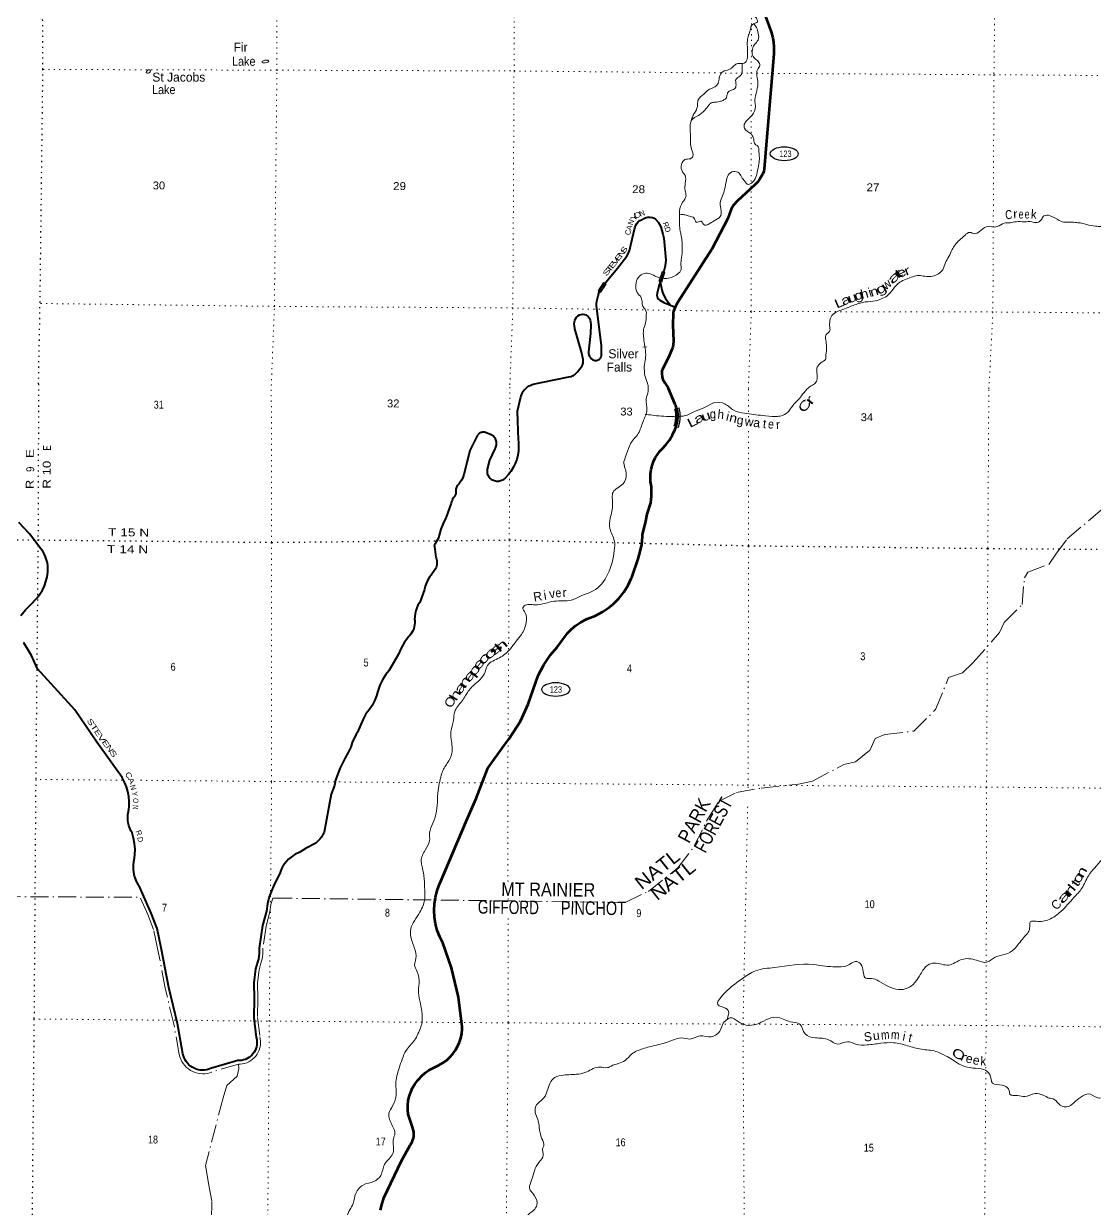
# Model space of a CAD drawing. Header units: feet. Extents: x -252658 to 9, y -366365 to -181930.
# Drawn here: x -154279 to -130543, y -292636 to -266358 of the extents above; entities that cross this region are included whole.
import ezdxf
from ezdxf.enums import TextEntityAlignment as Align

# ---------------------------------------------------------------- set-up
doc = ezdxf.new("R2010")
doc.units = ezdxf.units.FT
doc.header["$LTSCALE"] = 80
doc.linetypes.add('DOT_DASHED', pattern=[7.7, 5, -1.2, 0.3, -1.2])
doc.linetypes.add('DOTTED', pattern=[1.5, 0.3, -1.2])
for name, color, linetype, lineweight in [('17', 7, 'Continuous', 25), ('23', 7, 'Continuous', 70), ('26', 7, 'Continuous', 40), ('39', 7, 'Continuous', 13), ('44', 7, 'DOT_DASHED', 13), ('59', 7, 'Continuous', 13), ('6', 7, 'DOTTED', 25), ('61', 7, 'Continuous', 13), ('7', 7, 'DOTTED', 13)]:
    doc.layers.add(name, color=color, linetype=linetype, lineweight=lineweight)
doc.layers.add('27', color=7, linetype='Continuous')
doc.layers.add('41', color=7, linetype='Continuous')

msp = doc.modelspace()

# ---------------------------------------------------------------- linework, layer by layer
at = {"layer": '17'}
for centre, major_axis in [((-137416.55, -269243.79), (309.24, -1)), ((-142482.4, -281127.06), (-309.24, 1))]:
    msp.add_ellipse(centre, major_axis=major_axis, ratio=0.500121, dxfattribs=at)
at = {"layer": '23'}
msp.add_line((-140063.14, -274321.98), (-139991.31, -274438.9), dxfattribs=at)
for points in [[(-138113.67, -265428.65), (-137708.11, -266539.36), (-137671.08, -266670.77), (-137658.39, -266770.69), (-137646.46, -266871.93), (-137646.93, -267024.07), (-137862.17, -269579.44), (-137870.07, -269632.72), (-137890.58, -269686.09), (-137955.19, -269796.44), (-138005.46, -269866.72), (-138074.18, -269943.01), (-138455.06, -270284.16), (-138538.82, -270379.88), (-138592.25, -270472.93), (-138667.14, -270677.9), (-139022.68, -271356.92), (-139706.69, -272430.82)], [(-139706.69, -272430.82), (-139787.69, -272558), (-139832.18, -272643.03)], [(-139832.18, -272643.03), (-139845.55, -272668.58), (-139870.17, -272726.05), (-139878.71, -272781.04), (-139887.39, -273048.46), (-139874.15, -273396.36), (-139877.35, -273482.45), (-139885.55, -273533.77), (-139898.7, -273571.26), (-139981.6, -273760.12), (-140118.96, -274019.27), (-140127.85, -274055.35), (-140131.72, -274073.61), (-140130.7, -274115.7), (-140121.4, -274202.25), (-140109.15, -274248.09), (-140063.14, -274321.98)], [(-144617.79, -288954.04), (-144587.4, -288859.17), (-144567.09, -288761.64), (-144557.08, -288662.53), (-144556, -288609.05), (-144641.37, -287949.16), (-144795.25, -287301.81), (-144987.13, -286745.33), (-145055.74, -286612.04), (-145110.05, -286472.31), (-145149.45, -286327.67), (-145173.52, -286179.7), (-145181.99, -286030.03), (-145174.77, -285880.29), (-145151.93, -285732.13), (-145113.73, -285587.17), (-145060.59, -285446.99), (-145052.86, -285429.74), (-144452.35, -284021.6), (-144247.47, -283544.89), (-143985.5, -282875.76), (-143632.1, -282377.67), (-143521.07, -282229.68), (-143266.45, -281833.48), (-143096.13, -281452.94), (-142876.42, -280815.73), (-142748.91, -280580.82), (-142597.54, -280360.54), (-142452.2, -280187.52), (-142225, -279880.05), (-142135, -279788.1), (-142035.89, -279706.06), (-141928.74, -279634.83), (-141814.73, -279575.2), (-141785, -279562.05), (-141611.93, -279492.26), (-141447.1, -279404.77), (-141292.32, -279300.53), (-141238.76, -279257.8), (-141207.22, -279232.63), (-141189.54, -279214.38), (-141088.16, -279109.75), (-140976.8, -278967.69), (-140880.9, -278814.78), (-140801.5, -278652.68), (-140796.11, -278639.89), (-140657.71, -278225.08), (-140607.84, -278068.54), (-140574.61, -277907.65), (-140558.37, -277744.17), (-140556.86, -277695.68), (-140482.59, -277389.89), (-140458.37, -277240.54), (-140372.9, -276986.05), (-140357.75, -276848.74), (-140357.04, -276710.61), (-140362.98, -276639.77), (-140367.13, -276590.18), (-140367.2, -276589.77), (-140379.33, -276522.28), (-140386.05, -276430.58), (-140383.15, -276338.68), (-140370.66, -276247.59), (-140348.72, -276158.31), (-140317.56, -276071.81), (-140277.53, -275989.04), (-140229.07, -275910.9), (-140172.71, -275838.26), (-140163.31, -275827.96), (-140140.51, -275802.96), (-140115.51, -275778.36), (-140045.29, -275703.18), (-139963.02, -275594.21), (-139892.59, -275477.22), (-139834.78, -275353.52), (-139821.27, -275318.76), (-139813.99, -275298.38), (-139810.08, -275278.96), (-139792.02, -275215.99), (-139780.63, -275151.48), (-139776.05, -275086.14), (-139778.33, -275020.67), (-139787.43, -274955.8), (-139797.04, -274917.24), (-139806.03, -274881.18), (-139810.62, -274867.24), (-139824.28, -274825.82), (-139832.81, -274804.89), (-139991.31, -274438.9)], [(-146366.39, -292674.07), (-146342.13, -292551.06), (-146305.15, -292431.26), (-146294.18, -292402.52), (-145905.81, -291581.42), (-145708.89, -291235.17), (-145685.19, -291199.08), (-145665.4, -291160.71), (-145649.72, -291120.48), (-145638.34, -291078.84), (-145631.37, -291036.23), (-145628.89, -290993.13), (-145630.94, -290950.01), (-145637.47, -290907.33), (-145648.44, -290865.58), (-145650.9, -290858.11), (-145753.69, -290550.53), (-145763.54, -290450.77), (-145762.9, -290350.53), (-145751.79, -290250.9), (-145730.33, -290152.98), (-145698.75, -290057.84), (-145657.4, -289966.52), (-145606.73, -289880.03), (-145547.29, -289799.31), (-145521.24, -289768.87), (-145453.04, -289695.74), (-145377.57, -289630.14), (-145295.65, -289572.8), (-145208.19, -289524.32), (-145162.99, -289503.72), (-145072.15, -289462.83), (-144986.08, -289412.66), (-144905.73, -289353.78), (-144831.97, -289286.82), (-144765.62, -289212.52), (-144707.39, -289131.68), (-144657.94, -289045.21), (-144617.79, -288954.04)]]:
    msp.add_lwpolyline(points, dxfattribs=at)
at = {"layer": '26'}
msp.add_line((-139941.72, -272599.87), (-139832.18, -272643.03), dxfattribs=at)
for points in [[(-143117.76, -274419.55), (-143068.83, -274392.05), (-143036.5, -274374.63), (-143005.42, -274362.19), (-142951.8, -274345.8), (-142766.8, -274306.76), (-142189.72, -274191.79), (-142133.71, -274180.51), (-142108.22, -274171.18), (-142090.81, -274162.47), (-142068.43, -274147.54), (-142049.15, -274130.74), (-142004.24, -274080.41), (-141900.97, -273950.42), (-141880.67, -273909.9), (-141874.45, -273870.08), (-141874.45, -273838.98), (-141877.91, -273803.85), (-141910.94, -273636.83), (-142062.19, -273127.41), (-142070.93, -273061.35), (-142071.54, -273014.7), (-142067.19, -272973.02), (-142058.94, -272940.52), (-142047.3, -272905.83), (-142024.29, -272865.39), (-141995.08, -272837.4), (-141957.71, -272816.55), (-141921.71, -272806.3), (-141882.54, -272803.19), (-141848.35, -272807.54), (-141809.14, -272819.49), (-141783.69, -272834.91), (-141763.17, -272855.44), (-141741.42, -272880.95), (-141727.42, -272912.45), (-141719.04, -272935.69), (-141710.95, -272969.91), (-141708.1, -273027.13), (-141715.46, -273228.06), (-141758.33, -273637.79), (-141756.97, -273670.39), (-141748.27, -273703.98), (-141733.34, -273737.58), (-141712.98, -273762.68), (-141689.82, -273792.32), (-141659.09, -273813.26), (-141619.03, -273827.58), (-141577.92, -273827.16), (-141545.59, -273815.96), (-141513.26, -273797.3), (-141492.16, -273774.1), (-141478.44, -273748.77), (-141470.98, -273718.91), (-141465.24, -273649.67), (-141468.25, -273498.92), (-141576.87, -272617.96), (-141577.28, -272574.88), (-141569.21, -272513.3), (-141546.2, -272396.96), (-141519.47, -272311.74), (-141500.19, -272266.32), (-141473.82, -272218.66), (-141416.88, -272144.39), (-141330.08, -272042.7), (-141113.47, -271778.76), (-140908.89, -271512.74), (-140871.02, -271451.37), (-140843.66, -271369.26), (-140818.89, -271264.09), (-140728.05, -270888.83), (-140706.88, -270826.79), (-140684.96, -270788.8), (-140655.12, -270753.97), (-140619.06, -270726.59), (-140584.24, -270705.44), (-140530.32, -270677.48), (-140478.09, -270657.58), (-140439.32, -270651.48), (-140389.19, -270651.97), (-140341.31, -270657.58), (-140301.52, -270672.51), (-140270.92, -270692.72), (-140210.13, -270760.22), (-140179.32, -270809.86), (-140156.67, -270864.73), (-140110.49, -271029.36), (-140090.14, -271117.93), (-140046.03, -271604.56), (-140057.18, -271731.94), (-140104.28, -271909.68), (-140170.4, -272094.83)], [(-140170.4, -272094.83), (-140190.21, -272150.31), (-140237.62, -272334.91), (-140240.6, -272382.04), (-140238.11, -272408.17), (-140228.16, -272439.27), (-140215.73, -272459.18), (-140205.78, -272467.89), (-140175.94, -272492.77), (-140086.39, -272542.87), (-139941.72, -272599.87)], [(-140170.4, -272094.83), (-140120.88, -272293.44), (-140108.79, -272332.27), (-140091.39, -272373.33), (-140047.62, -272450.66), (-139993.94, -272531.39), (-139941.72, -272599.87)], [(-143117.76, -274419.55), (-143180.17, -274483.49), (-143203.75, -274513.34), (-143224.07, -274545.48), (-143240.93, -274579.57), (-143254.12, -274615.24), (-143263.52, -274652.09), (-143270.35, -274675.25), (-143337.23, -274960.83), (-143330.25, -275175.63), (-143318.23, -275589.15), (-143311.88, -275633.36), (-143305.3, -275731.82), (-143309.05, -275830.42), (-143323.09, -275928.09), (-143347.27, -276023.76), (-143381.3, -276116.37), (-143424.84, -276204.92), (-143477.39, -276288.44), (-143538.38, -276366), (-143607.15, -276436.77), (-143607.77, -276437.45), (-143624.38, -276454.02), (-143642.64, -276468.75), (-143662.34, -276481.5), (-143683.26, -276492.11), (-143705.18, -276500.49), (-143727.85, -276506.52), (-143751.03, -276510.15), (-143774.46, -276511.34), (-143797.88, -276510.08), (-143821.05, -276506.37), (-143843.7, -276500.26), (-143865.59, -276491.82), (-143886.48, -276481.13), (-143906.13, -276468.32), (-143924.34, -276453.53), (-143940.91, -276436.91), (-143955.64, -276418.66), (-143968.39, -276398.96), (-143979, -276378.04), (-143987.38, -276356.12), (-143993.41, -276333.45), (-143997.04, -276310.27), (-143998.23, -276286.84), (-143996.97, -276263.41), (-143993.26, -276240.25), (-143942.15, -276041.79), (-143826.62, -275791.45), (-143817.81, -275774.98), (-143808.52, -275752.91), (-143801.59, -275729.98), (-143797.1, -275706.46), (-143795.09, -275682.6), (-143795.58, -275658.66), (-143798.58, -275634.9), (-143804.04, -275611.58), (-143811.91, -275588.96), (-143822.1, -275567.29), (-143834.5, -275546.81), (-143848.97, -275527.73), (-143865.36, -275510.27), (-143915.35, -275479.93), (-144041.43, -275425.14), (-144042.05, -275424.96), (-144058.23, -275421.17), (-144074.73, -275419.1), (-144091.35, -275418.76), (-144107.92, -275420.16), (-144124.25, -275423.28), (-144140.17, -275428.1), (-144155.49, -275434.55), (-144170.06, -275442.57), (-144183.7, -275452.06), (-144196.28, -275462.93), (-144207.66, -275475.06), (-144217.71, -275488.31), (-144226.31, -275502.54), (-144386.31, -275822.91), (-144519.32, -276366.2), (-144524.76, -276383.41), (-144544.71, -276434), (-144569.84, -276482.23), (-144599.87, -276527.57), (-144634.48, -276569.53), (-144649.4, -276585.73), (-144662.54, -276603.4), (-144673.76, -276622.35), (-144682.94, -276642.37), (-144689.97, -276663.24), (-144694.79, -276684.72), (-144697.33, -276706.6), (-144697.58, -276728.62), (-144696, -276747.05)], [(-144696, -276747.05), (-144696.91, -276765.19), (-144699.71, -276783.15), (-144704.37, -276800.71), (-144710.84, -276817.69), (-144719.05, -276833.9), (-144728.91, -276849.16), (-144740.31, -276863.31), (-144747.66, -276871.02), (-144753.84, -276879.88), (-144769.56, -276906.24), (-144782.44, -276934.1), (-144792.33, -276963.16), (-144799.14, -276993.09), (-144910.98, -277307.68), (-144918.22, -277320.08), (-144980.6, -277442.79), (-145029.82, -277571.35), (-145065.33, -277704.35), (-145079.7, -277772.52), (-145139.56, -277867.65), (-145157.27, -277892.65), (-145171.63, -277917.65), (-145172.99, -277921.87), (-145174.52, -277929.17), (-145175.27, -277936.59), (-145175.25, -277944.04), (-145174.44, -277951.45), (-145172.87, -277958.74), (-145143.91, -278189.69), (-145137.84, -278204.11), (-145127.93, -278234), (-145121.19, -278264.76), (-145117.72, -278296.06), (-145117.53, -278327.55), (-145120.63, -278358.88), (-145126.99, -278389.73), (-145136.54, -278419.73), (-145149.18, -278448.58), (-145248.14, -278588.61), (-145280.72, -278632.44), (-145319.72, -278696.25), (-145351.84, -278763.78), (-145376.72, -278834.31), (-145394.09, -278907.05), (-145499.78, -279195.57), (-145504.51, -279202.45), (-145538.39, -279258.59), (-145566.21, -279317.95), (-145587.67, -279379.9), (-145602.54, -279443.76), (-145610.66, -279508.82), (-145611.93, -279574.37), (-145609.03, -279599.99), (-145607.63, -279645.64), (-145611.01, -279691.19), (-145619.13, -279736.13), (-145631.9, -279779.98), (-145649.19, -279822.25), (-145670.8, -279862.49), (-145696.5, -279900.24), (-145726, -279935.11), (-145741.59, -279953.81), (-145833.87, -280079.21), (-145912.54, -280213.56), (-145976.73, -280355.41), (-146181.02, -280709.69), (-146248.63, -280797.41), (-146321.03, -280912.49), (-146381.01, -281034.5), (-146427.9, -281162.12), (-146457.43, -281268.25), (-146499.83, -281376.5), (-146553.32, -281479.73), (-146617.3, -281576.8), (-146691.08, -281666.66), (-146751.84, -281788.81), (-146879.59, -282075.21), (-146905.14, -282118.16), (-146995, -282305.05), (-147029.5, -282403.39), (-147086.08, -282526.77), (-147155.25, -282643.56), (-147270.89, -282882.02), (-147364.09, -283138.68), (-147390.73, -283254.96), (-147461.88, -283451.32), (-147618.39, -284289.55), (-147619.37, -284291.93), (-147645.75, -284347.48), (-147677.79, -284399.97), (-147715.14, -284448.83), (-147757.4, -284493.51), (-147804.09, -284533.53), (-148013.23, -284648.95)], [(-154343.6, -279488.69), (-154238.97, -279361.23), (-154057.28, -279174.94), (-154052.39, -279170.31), (-153981.01, -279094.81), (-153917.92, -279012.27), (-153863.79, -278923.58), (-153819.24, -278829.73), (-153784.74, -278731.73), (-153760.67, -278630.66), (-153747.3, -278527.62), (-153744.77, -278423.76), (-153746.2, -278387.65), (-153754.47, -278318.43), (-153769.94, -278250.46), (-153792.42, -278184.48), (-153821.68, -278121.21), (-153857.39, -278061.35), (-153899.16, -278005.55), (-154152.26, -277677.19), (-154383.66, -277421.19)], [(-151942.01, -283729.39), (-151938.55, -283616.46), (-151946.91, -283503.79), (-151967.01, -283392.61), (-151998.61, -283284.14), (-152041.38, -283179.57), (-152094.85, -283080.05), (-152660.59, -282292.58), (-153148.48, -281581.76), (-153970.29, -280666.63), (-154106.74, -280374.22), (-154274.35, -280095.16), (-154281.24, -280089.68)], [(-148013.23, -284648.95), (-148154.05, -284738.6), (-148264.61, -284790.25), (-148292.67, -284806.07), (-148351.69, -284845.56), (-148406.25, -284891), (-148455.77, -284941.89), (-148499.69, -284997.68), (-148537.55, -285057.76), (-148568.91, -285121.46), (-148593.45, -285188.1), (-148737.32, -285492.5), (-148779.25, -285580.99), (-148835.02, -285730.1), (-148874.89, -285884.23), (-148898.44, -286041.68), (-148982.24, -286364.42), (-149060.88, -286863.82), (-149056.09, -286914.25), (-149055.95, -286980.1), (-149062.7, -287045.61), (-149076.26, -287110.06), (-149096.48, -287172.74), (-149139.35, -287327.08), (-149174.94, -287634), (-149166.61, -287981.27), (-149178.73, -288410.73), (-149122.68, -288844.53), (-149121.92, -288847.22), (-149112.75, -288888.65), (-149107.95, -288930.8), (-149107.59, -288973.23), (-149111.67, -289015.46), (-149120.14, -289057.04), (-149132.91, -289097.5), (-149149.83, -289136.41), (-149170.73, -289173.33), (-149195.38, -289207.86), (-149223.5, -289239.64), (-149254.79, -289268.29), (-149288.9, -289293.52), (-149325.46, -289315.05), (-149364.07, -289332.63), (-149404.31, -289346.09), (-149445.74, -289355.26), (-149487.89, -289360.06), (-149530.32, -289360.42), (-150136.85, -289538.18), (-150176.5, -289552.41), (-150222.25, -289563.87), (-150268.95, -289570.48), (-150316.09, -289572.18), (-150363.14, -289568.94), (-150409.6, -289560.8), (-150454.95, -289547.85), (-150498.7, -289530.23), (-150540.37, -289508.13), (-150579.5, -289481.8), (-150615.66, -289451.52), (-150648.46, -289417.63), (-150677.54, -289380.49), (-150702.58, -289340.52), (-150723.3, -289298.15), (-150739.48, -289253.85), (-150750.94, -289208.1), (-150872.01, -288537.15), (-151062.64, -287735.41), (-151230.83, -286855.5), (-151323, -286427.55), (-151449.71, -286089.76), (-151717.65, -285485.17), (-151737.44, -285460.17), (-151751.36, -285435.17), (-151760.61, -285418.57), (-151794.38, -285344.02), (-151820.17, -285266.35), (-151837.7, -285186.41), (-151846.77, -285105.08), (-151847.3, -285023.24), (-151839.27, -284941.8), (-151822.77, -284861.64), (-151814.98, -284793.65), (-151810.9, -284669.36), (-151819.83, -284545.32), (-151841.68, -284422.89), (-151876.2, -284303.42), (-151900.82, -284261.94), (-151927.75, -284205.19), (-151948.61, -284145.94), (-151963.15, -284084.83), (-151971.23, -284022.53), (-151972.76, -283959.73), (-151967.71, -283897.12), (-151956.14, -283835.38), (-151942.01, -283729.39)]]:
    msp.add_lwpolyline(points, dxfattribs=at)
at = {"layer": '39'}
for p, q in [((-140550.15, -273533.8), (-140465.58, -273525.34)), ((-139827.41, -275076.56), (-139825.45, -275076.36))]:
    msp.add_line(p, q, dxfattribs=at)
for points in [[(-138995.41, -264085.16), (-138939.74, -264220.94), (-138897.36, -264420.82), (-138818.9, -264729.96), (-138769.1, -264857.59), (-138713.31, -264987.33), (-138620.12, -265158.01), (-138537.33, -265346.58), (-138543.01, -265537.5), (-138528.76, -265736.85), (-138491.24, -265876.31), (-138332.96, -266005.98), (-138162.46, -266127.84), (-138073.25, -266191.86), (-138022.25, -266257.17), (-138013.37, -266317.67), (-138078.31, -266350.63), (-138145.7, -266405.66), (-138171.66, -266501.69), (-138207.86, -266607.58), (-138234.41, -266733.76), (-138233.9, -266916.76), (-138234.1, -267031.37), (-138238.2, -267139.88), (-138308.32, -267233.07), (-138423.03, -267240.95), (-138505.94, -267267.54), (-138612.26, -267362.05), (-138747.76, -267405.74), (-138839.94, -267496.5), (-138859.73, -267584.6), (-138896.16, -267702.56), (-138985.99, -267775.26), (-139099.5, -267825.4), (-139201.84, -267922), (-139320.61, -268036.38), (-139338.96, -268154.68), (-139382.01, -268302.67), (-139431.65, -268376.13), (-139471.87, -268481.95), (-139505.18, -268646.21), (-139495.17, -268857.54), (-139472.46, -269139.49), (-139441.4, -269300.94), (-139496.65, -269352.18), (-139619.58, -269369.97), (-139654.32, -269399.47), (-139694.07, -269481.17), (-139671.13, -269646.49), (-139616.3, -269721.93), (-139611.55, -269892.94), (-139612.79, -270061.83), (-139594.83, -270172.76), (-139672.02, -270320.11), (-139741.99, -270509.82), (-139736.74, -270654.7), (-139737.55, -270801.48), (-139724.46, -270956.56), (-139700.39, -271063.59), (-139681, -271204.72), (-139678.06, -271365.64), (-139693.59, -271546.32), (-139708.86, -271712.94), (-139704.72, -271811.55), (-139785.09, -271914.59), (-139900.88, -271978.76), (-140076.28, -272007.62), (-140238.4, -271972.39), (-140389.84, -271905.18), (-140520.35, -271898.69), (-140650.63, -271984.71), (-140708.16, -272154.54), (-140677.14, -272318.01), (-140588.98, -272436.3), (-140550.34, -272622.03), (-140472.69, -272764.26), (-140475.47, -272804.42), (-140482.39, -272955.11), (-140529.64, -273113.07), (-140541.73, -273219.42), (-140528.64, -273374.5), (-140502.14, -273564.02), (-140489.62, -273749.26), (-140516.94, -273915.64), (-140512.81, -274118.82), (-140465.98, -274296.66), (-140441.03, -274361.93), (-140433.41, -274404.45), (-140432.14, -274436.19)], [(-138093.67, -266360.32), (-138035.86, -266441.92), (-137992.12, -266571.44), (-137999.04, -266722.12), (-138077.28, -266819.17), (-138126.34, -266967.05), (-138108.54, -267086.03), (-138075.12, -267124.86), (-137994.1, -267196.78), (-137959.56, -267281.88), (-138009.63, -267377.46), (-138022.34, -267515.97), (-138003.3, -267675.19), (-138041.94, -267907.71), (-138065.62, -268094.28), (-138053.53, -268197.06), (-138127.48, -268384.68), (-138252.51, -268511.01), (-138302.27, -268590.51), (-138301.88, -268674.97), (-138145.72, -268810.64), (-138093.68, -268926.24), (-138061.54, -269031.41), (-138008.03, -269070.63), (-137978.4, -269201.9), (-137968.78, -269328.76), (-137979.52, -269469.32), (-138017.31, -269657.62), (-138060.15, -269795.56), (-138138.31, -269888.6), (-138207.28, -269921.48), (-138308.19, -269839.14), (-138382.41, -269727.14), (-138445.31, -269653.56), (-138577.83, -269647.04), (-138676.19, -269745.72), (-138700.15, -269841.79), (-138739.98, -270032.07), (-138784.96, -270176), (-138838.16, -270329.83), (-138815.44, -270507.21), (-138836.04, -270637.53), (-138972.46, -270729.46), (-139104.63, -270809.41), (-139177.27, -270824.13), (-139218.84, -270791.17), (-139260.02, -270738.11), (-139338.88, -270762.76), (-139370.98, -270760.14), (-139396.17, -270711.4), (-139419.39, -270664.72), (-139519.19, -270628.65), (-139617.09, -270598.65), (-139705.29, -270586.92), (-139740.69, -270579.7)], [(-148934.68, -267167.05), (-148886.43, -267165.95), (-148864.29, -267164.35), (-148842.81, -267196.93), (-148899.52, -267219.99), (-148955.93, -267226.97), (-148989.89, -267216.27), (-148993.45, -267192.08), (-148969.14, -267182.48), (-148934.68, -267167.05)], [(-138346.79, -267241.08), (-138351.71, -267294.58), (-138349.16, -267371.04), (-138357.04, -267467.42), (-138422.64, -267534.55), (-138490.14, -267595.61), (-138487.82, -267684.13), (-138505.91, -267788.35), (-138587.16, -267833.07), (-138652.1, -267866.02), (-138683.48, -267929.78), (-138700.94, -268001.84), (-138754.1, -268049.1), (-138831.06, -268079.82), (-138946, -268099.76), (-139038.77, -268116.11), (-139085.94, -268165.49), (-139176.47, -268274.38), (-139266.49, -268357.13), (-139374.28, -268423.46), (-139431.23, -268458.58), (-139478.33, -268503.94), (-139478.46, -268504.08)], [(-151529.51, -267387.48), (-151511.31, -267381.79), (-151485.11, -267378.26), (-151469.5, -267402.69), (-151496.43, -267444.41), (-151564.66, -267439.1), (-151556.24, -267419.15), (-151529.51, -267387.48)], [(-136906.55, -274457.53), (-136865.66, -274422.28), (-136766.89, -274360.45), (-136703.6, -274291.32), (-136687.33, -274177.01), (-136693.63, -274086.4), (-136691.93, -273997.96), (-136650.32, -273924.34), (-136550.25, -273841.78), (-136503.35, -273806.47), (-136493.69, -273722.19), (-136481.79, -273625.9), (-136483.06, -273483.1), (-136495.15, -273380.32), (-136495, -273267.72), (-136410.89, -273178.82), (-136412.32, -273044.06), (-136409.26, -272989.83), (-136399.8, -272915.6), (-136339.49, -272810.17), (-136083.87, -272686.3), (-135921.8, -272618.98), (-135790.28, -272573.21), (-135679.09, -272539.11), (-135451.53, -272515.26), (-135265.62, -272462.47), (-135135.65, -272392.53), (-135004.25, -272248.22), (-134854.57, -272094.2), (-134716.6, -272026.43), (-134564.81, -271970.98), (-134435.65, -271943.26), (-134299.34, -271961.92), (-134128.46, -271959.12), (-133994.74, -271903.33), (-133904.64, -271816.55), (-133843.29, -271656.85), (-133768.41, -271525.54), (-133695.04, -271368.07), (-133630.75, -271264.72), (-133534.28, -271159.97), (-133413.66, -271053.66), (-133362.54, -271008.38), (-133301.85, -270987.4), (-133195.91, -271017.56), (-133086.38, -270965.33), (-132939.76, -270865.55), (-132694.46, -270860.13), (-132538.22, -270782.65), (-132401.37, -270773.17), (-132278.32, -270749.35), (-132091.44, -270750.87), (-131924.65, -270752.01), (-131810.41, -270768.25), (-131716.64, -270699.64), (-131658.88, -270622.3), (-131524.12, -270616.81), (-131319.16, -270723.23), (-131185.25, -270761.96), (-131070.62, -270758.09), (-130934.2, -270770.72), (-130825.86, -270780.81), (-130707.91, -270813.2), (-130517.63, -270846.96), (-130393.23, -270857.35), (-130228.29, -270850.42), (-130122.47, -270886.6), (-130027.74, -270976.87), (-129869.45, -271001.98), (-129764.29, -271072.33), (-129543.49, -271191.12), (-129452.81, -271178.76), (-129313.1, -271125.09), (-129155.05, -271162.27), (-129052.97, -271184.3), (-128923.24, -271230.99), (-128764.21, -271322.47), (-128595.96, -271351.79), (-128480.36, -271402.24), (-128290.43, -271558.65), (-128234.95, -271599.92), (-128117.89, -271678.54), (-128054.76, -271740.06), (-127951.18, -271788.26), (-127878.08, -271853.99), (-127767.89, -271976.73), (-127618.88, -272066.01), (-127412.8, -272218.7), (-127244.62, -272356.61), (-127121.18, -272417.26), (-126940.91, -272553.38)], [(-145393.93, -285456.22), (-145401.22, -285307.66), (-145452.01, -285028.43), (-145465.57, -284930.01), (-145378.16, -284689.58), (-145280.9, -284487.32), (-145280.02, -284306.69), (-145206.79, -284094.28), (-145135.52, -283873.84), (-145106.29, -283637.14), (-145092.94, -283366.25), (-145053.85, -283165.72), (-145006.84, -282983.3), (-144889.43, -282761.07), (-144784.08, -282542.8), (-144779.38, -282402.32), (-144807.79, -282058.97), (-144750.44, -281812.37), (-144723.43, -281619.82), (-144559.81, -281379.75), (-144402.21, -281139.64), (-144206.73, -280947.89), (-144069.56, -280783.96), (-143996.43, -280593.64), (-143728.86, -280422.3), (-143509.4, -280246.72), (-143358.05, -280054.75), (-143245.03, -279908.77), (-143139.45, -279644.34), (-143160.47, -279429.48), (-143210.04, -279312.83), (-143183.78, -279274.82), (-142940.98, -279247.88), (-142515.42, -279169.62), (-142140.27, -279145.31), (-141903.12, -279044.07), (-141651.93, -278940.9), (-141184.28, -278043.94), (-141183.25, -277833.2), (-141282.18, -277555.75), (-141275.03, -277324.97), (-141221.4, -277020.15), (-141210.05, -276747.23), (-140990.54, -276561.62), (-140919.37, -276361.25), (-140970.1, -276071.98), (-140911.11, -275901.66), (-140825.77, -275673.26), (-140654.19, -275447.27), (-140548.63, -275184.84), (-140461.13, -274926.34), (-140477.98, -274681.39), (-140435.04, -274511), (-140432.14, -274436.19)], [(-139722.39, -275065.82), (-139633.48, -275056.72), (-139388.29, -274951.51), (-139159.21, -274858.27), (-138962.2, -274762.87), (-138727.7, -274794.09), (-138537.86, -274933.48), (-138297.51, -274998.85), (-137896.66, -275050.94), (-137626.02, -275072.29), (-137505.63, -275060.82), (-137334.74, -274975.33), (-137237.83, -274841.32), (-137080.57, -274671.46), (-136985.7, -274547.47), (-136923.17, -274473.51), (-136906.55, -274457.53)], [(-140499.73, -275028.52), (-140423.53, -275030.89), (-140249.16, -275053.8), (-140028.63, -275068.9), (-139866.2, -275073.68), (-139828.88, -275076.27), (-139718.91, -275065.46)], [(-125857.02, -279025.32), (-126222.27, -278947.57), (-126555.77, -278901.62), (-126861.16, -278823.45), (-127140.35, -278892.1), (-127411.4, -279125.7), (-127559.89, -279381.3), (-127621.91, -279771.59), (-127708.07, -280129.73), (-127731.97, -280449.58), (-127854.39, -280634.76), (-127912.4, -281019.01), (-127831.95, -281175.84), (-127894.11, -281356.93), (-127909.89, -281815.58), (-127909.72, -282075.06), (-127819.24, -282205.73), (-127823.18, -282332.46), (-128036.01, -282499.61), (-128154.39, -282725.02), (-128140.09, -283087.08), (-128268.51, -283318.52), (-128732.38, -283602.58), (-129019.5, -283828.14), (-129168.06, -283977.13), (-129328.62, -284206.6), (-129908.95, -284573.24), (-130356.73, -284881.42), (-130527.35, -285078.71), (-130671.87, -285259.88), (-130820.35, -285537.61), (-130997, -285744.96), (-131282.06, -286048.97), (-131547.12, -286230.26), (-131834.36, -286268.74), (-131956.89, -286276.9), (-131976.89, -286423.76), (-132111.35, -286633.09), (-132322.12, -286884.73), (-132510.87, -287001.57), (-132737.83, -287064.14), (-132922.58, -287176.96), (-133151.61, -287134.93), (-133485.09, -287117.14), (-133770.27, -287240.11), (-134089.71, -287198.16), (-134234.32, -287240.54), (-134392.89, -287443.85), (-134690, -287755.92), (-134880.82, -287784.26), (-135320.88, -287595.58), (-135483.63, -287537.4), (-135608.19, -287533.49), (-135696.75, -287258), (-135809.31, -287163.56), (-136026.21, -287254.28), (-136283.32, -287278.66), (-136502.3, -287266.8), (-136769.5, -287226.81), (-137631.25, -287296.01), (-138055.07, -287368.82), (-138352.27, -287544.1), (-138808.03, -287940.8), (-138892.29, -288117.89), (-138809.9, -288162.07), (-138661.19, -288248.43), (-138681.71, -288446.58)], [(-150154.92, -305227.05), (-150116.29, -305150.42), (-150079.99, -305025.24), (-150058.81, -304794.52), (-150029.75, -304593.95), (-150024.89, -304419.35), (-149887.19, -304147.04), (-149786.34, -304029.1), (-149585.12, -303893.58), (-149351.46, -303683.94), (-149201.84, -303435.77), (-149140.45, -303185.18), (-149071.1, -302946.66), (-148989.89, -302744.33), (-148791.49, -302361.92), (-148644.01, -302141.84), (-148422.47, -301950.21), (-148199.09, -301792.71), (-147961.74, -301651.34), (-147742.34, -301487.8), (-147510.53, -301246.04), (-147316.91, -301022.17), (-147101.06, -300764.28), (-146963.69, -300560.21), (-146785.98, -300310.17), (-146660.73, -300124.1), (-146589.75, -299961.86), (-146566.96, -299813.45), (-146480.06, -299677.38), (-146359.33, -299595.66), (-146292.06, -299373.19), (-146273.27, -299220.74), (-146288.2, -298991.86), (-146303.16, -298769), (-146259.74, -298502.26), (-146171.47, -298085.21), (-146151.47, -297685.89), (-146140.78, -297549.46), (-146197.9, -297336.43), (-146291.03, -297105.17), (-146365.72, -296791.71), (-146372.92, -296623.08), (-146333.46, -296346.29), (-146298.02, -296069.48), (-146208.54, -295817.01), (-146125.21, -295590.6), (-146057.92, -295362.11), (-146048.89, -295155.42), (-146054.6, -295093.18), (-146098.03, -294950.47), (-146281.44, -294726.81), (-146578.72, -294408.27), (-146730.13, -294202.83), (-146769.31, -294011.96), (-146840.53, -293810.92), (-146903.86, -293636), (-146968.36, -293290.47), (-147075.66, -293087.24), (-147110.45, -292818.12), (-146976.67, -292527.73), (-146915.42, -292305.23), (-146756.09, -292121.34), (-146515.03, -292040.19), (-146361.96, -291908.45), (-146278.54, -291661.98), (-146092.85, -291420), (-146081.23, -291092.9), (-146048.57, -290976.64), (-146109.86, -290795.71), (-146182.8, -290536.45), (-146093.65, -290350.21), (-146020.31, -290115.73), (-146027.14, -289872.84), (-145957.28, -289527.95), (-145886.1, -289325.57), (-145800.94, -289135.3), (-145615.32, -288909.38), (-145477.52, -288617), (-145455.15, -288552.88), (-145448.06, -288332.13), (-145483, -288095.13), (-145527.97, -287858.08), (-145514.9, -287645.39), (-145555.78, -287390.29), (-145611.17, -287233.47), (-145584.43, -287097.12), (-145621.34, -286852.08), (-145700.23, -286578.73), (-145699.57, -286444.26), (-145614.43, -286258.01), (-145497.18, -286067.89), (-145422.26, -285919.72), (-145385.05, -285693.1), (-145393.93, -285456.22)], [(-145054.77, -295152.79), (-144995.88, -295134.34), (-144859.34, -295100.87), (-144708.53, -295019.29), (-144661.62, -294858.95), (-144464.32, -294703.33), (-144261.36, -294622.01), (-144100.44, -294522.42), (-143908.54, -294242.34), (-143759.57, -294126.63), (-143659.04, -294074.93), (-143510.2, -293985.32), (-143339.23, -293883.77), (-143230.07, -293707.66), (-143175.1, -293539.33), (-143185.93, -293292.4), (-143216.9, -293061.44), (-143135.47, -292814.95), (-142972.36, -292679.24), (-142901.61, -292565.18), (-142952.76, -292360.21), (-143064.23, -292189.08), (-143019.23, -292008.65), (-142956.05, -291802.22), (-142854.88, -291618.05), (-142761.84, -291455.91), (-142773.17, -291313.36), (-142750.81, -291251.24), (-142788.16, -291096.52), (-142849.05, -290833.3), (-142870.45, -290698.72), (-142925.92, -290557.96), (-142923.01, -290371.31), (-142745.61, -290185.5), (-142613.7, -289867), (-142500.73, -289731.05), (-142317.99, -289681.74), (-141986.96, -289659.23), (-141968.9, -289657.31), (-141796.19, -289607.95), (-141506.88, -289502.95), (-141334.47, -289515.82), (-141254.07, -289480.07), (-140944.61, -289355.09), (-140803.55, -289217.28), (-140554.28, -289098.04), (-140249.04, -289015.19), (-139909.61, -288914.44), (-139694.73, -288855.25), (-139510.36, -288882.22), (-139279.38, -288813.07), (-139034.79, -288830.29), (-138831.49, -288678.72), (-138768.61, -288532.5), (-138663.84, -288432.64), (-138617.61, -288412.79), (-138441.52, -288493.91), (-138259.39, -288571.05), (-138026.67, -288554.09), (-137825.65, -288458.7), (-137594.72, -288397.58), (-137284.35, -288497.41), (-137070.01, -288550.61), (-136956.75, -288765.91), (-136724.54, -288855.33), (-136433.94, -288896.85), (-136233.85, -288992.14), (-136013, -288941), (-135830.75, -288994.05), (-135580.15, -289013.31), (-135273.12, -288974.63), (-134994.3, -288963.91), (-134685.77, -289029.61), (-134377.29, -289107.34), (-134056.64, -289155.03), (-133844.53, -289252.38), (-133696.51, -289333.37), (-133540.59, -289436.47), (-133236.18, -289526.23), (-132993.66, -289555.48), (-132861.84, -289668.51), (-132796.58, -289857.49), (-132588.23, -289902.63), (-132482.15, -289947.3), (-132428.42, -290033.86), (-132414.74, -290106.18), (-132246.42, -290137.08), (-132086.08, -290157.92), (-131857.12, -290090.76), (-131674.8, -290127.76), (-131554.79, -290192.56)], [(-131554.79, -290192.56), (-131430.57, -290219.24), (-131298.83, -290346.31), (-131116.47, -290377.29), (-130957.47, -290261.63), (-130800.47, -290143.96), (-130681.92, -290098.36), (-130465.74, -290183.69), (-130305.18, -290160.37), (-130213.9, -289948.05), (-130118.92, -289799.97), (-129831.97, -289767.22), (-129519.5, -289848.99), (-129434.63, -289716.92), (-129369.95, -289614.87), (-129217.95, -289701.9), (-129006.26, -289885.55), (-128689.97, -290005.47), (-128509.59, -290028.41), (-128291.02, -290035.47), (-128202.55, -289989.73), (-128030, -289974.49), (-127855.61, -289993.38), (-127681.43, -290054.43), (-127619.83, -290171.13), (-127602.31, -290279.6), (-127424.4, -290398.86), (-127330.72, -290517.73), (-127196.98, -290646.82), (-127095.15, -290739.63), (-126892.79, -290780.73), (-126715.88, -290695.27), (-126563.24, -290649.83), (-126467.02, -290658.32), (-126316.55, -290646.99), (-126176.01, -290615.55), (-126109.39, -290525.54), (-126040.65, -290413.47), (-126001.99, -290389.55)]]:
    msp.add_spline(points, degree=3, dxfattribs=at)
at = {"layer": '44'}
for p, q in [((-155363.61, -285717.67), (-151693.04, -285738.15)), ((-148758.7, -285754.51), (-148726.86, -285754.69)), ((-148726.86, -285754.69), (-140946.45, -285848.73))]:
    msp.add_line(p, q, dxfattribs=at)
for points in [[(-140946.45, -285848.73), (-140430.19, -285605.74), (-139772.81, -285082.34), (-139410.97, -284598.65), (-139100.03, -283971.7), (-138863.74, -283603.6), (-138472.44, -283411.84), (-137927.39, -283313.93), (-137101.36, -283230.5), (-136787.46, -283158.77), (-136093.36, -282790.58), (-135835.81, -282732.44), (-135520.25, -282479.68), (-135403.34, -282211.14), (-135187.72, -282126.49), (-134546.49, -282051.54), (-134060.19, -281570.92), (-133774.57, -280859.27), (-133468.41, -280755.29), (-133235.51, -280538.03), (-132642.99, -279861.2), (-132538.59, -279642.83), (-132145.39, -279243.9), (-132091.8, -278652.96), (-132020.33, -278522.82), (-131550.93, -278353.86), (-131394.23, -278125.88), (-131144.14, -277786.07), (-129994.69, -276810.27)], [(-148758.7, -285754.51), (-148796.39, -285900.21), (-148819.95, -286057.69), (-148903.82, -286380.73), (-148980.28, -286866.3), (-148976.1, -286910.37), (-148975.94, -286984.13), (-148983.55, -287057.98), (-148998.84, -287130.63), (-149019.84, -287195.74), (-149060.6, -287342.49), (-149094.83, -287637.67), (-149086.58, -287981.44), (-149098.58, -288406.71), (-149044.03, -288828.95), (-149033.74, -288875.44), (-149027.99, -288925.92), (-149027.56, -288976.75), (-149032.44, -289027.32), (-149042.59, -289077.12), (-149057.88, -289125.57), (-149078.14, -289172.16), (-149103.18, -289216.39), (-149132.7, -289257.74), (-149166.37, -289295.8), (-149203.85, -289330.12), (-149244.69, -289360.33), (-149288.49, -289386.12), (-149334.73, -289407.17), (-149382.92, -289423.29), (-149432.53, -289434.27), (-149483.01, -289440.02), (-149518.51, -289440.32), (-150112.07, -289614.28), (-150153.21, -289629.05), (-150206.88, -289642.49), (-150261.88, -289650.28), (-150317.4, -289652.28), (-150372.82, -289648.46), (-150427.54, -289638.88), (-150480.95, -289623.62), (-150532.48, -289602.87), (-150581.55, -289576.84), (-150627.64, -289545.83), (-150670.23, -289510.17), (-150708.86, -289470.25), (-150743.11, -289426.51), (-150772.6, -289379.43), (-150797.01, -289329.53), (-150816.06, -289277.36), (-150829.19, -289224.94), (-150950.35, -288553.52), (-151140.88, -287752.18), (-151309.23, -286871.43), (-151399.97, -286450.14), (-151523.79, -286120.04), (-151693.04, -285738.15)], [(-149518.51, -289440.32), (-149511.96, -289534.8), (-149543.6, -289701.48), (-149776.47, -289914.72), (-149859.27, -290185.57), (-150246.49, -291686.89), (-150183.86, -292083.71), (-150105.27, -292492.73), (-150133.87, -293423.84)]]:
    msp.add_lwpolyline(points, dxfattribs=at)
at = {"layer": '59'}
for p, q in [((-139850.81, -274908.31), (-139749.54, -274878)), ((-139840.92, -274913.7), (-139755.33, -274888.08)), ((-139764.48, -275317.94), (-139863.23, -275281.45))]:
    msp.add_line(p, q, dxfattribs=at)
for points in [[(-139850.81, -274908.31), (-139837.39, -274954.72), (-139829.75, -275004.97), (-139824.66, -275085.7), (-139833.15, -275168.08), (-139845.03, -275222.45), (-139862.01, -275276.82), (-139863.23, -275281.45)], [(-139755.33, -274888.08), (-139746.75, -274923.51), (-139734.16, -274984.63), (-139729.12, -275059.52), (-139730.8, -275132.03), (-139739.18, -275193.87), (-139752.61, -275254.96), (-139769.54, -275307.53), (-139853.53, -275276.5)], [(-139853.53, -275276.5), (-139837.29, -275224.5), (-139825.24, -275169.35), (-139816.63, -275085.86), (-139821.79, -275004.12), (-139829.56, -274953), (-139840.92, -274913.7)], [(-139749.54, -274878), (-139738.94, -274921.76), (-139726.21, -274983.55), (-139721.11, -275059.34), (-139721.11, -275059.34), (-139722.81, -275132.66), (-139731.3, -275195.27), (-139744.88, -275257.05), (-139764.48, -275317.94)]]:
    msp.add_lwpolyline(points, dxfattribs=at)
at = {"layer": '6'}
for points in [[(-153949.54, -274349.19), (-153915.83, -272546.49), (-153852.49, -267371.75), (-153881.41, -262082.65), (-153920.34, -256791.35), (-153799, -251527.22)], [(-153949.54, -274349.19), (-153962.38, -277808.55), (-154012.34, -283121.11), (-154051.31, -288435.72), (-154102.19, -293734.23), (-154125.99, -299028.85), (-154177.96, -304339.39), (-154186.03, -305196.03)], [(-157307.68, -277780.56), (-153962.38, -277808.55), (-148782.36, -277863.3), (-143513.57, -277810.08), (-138209.56, -277937.67), (-132903.21, -277997.02), (-127612.84, -278042.26), (-125851.57, -278059.25)]]:
    msp.add_lwpolyline(points, dxfattribs=at)
at = {"layer": '61'}
for p, q in [((-140196.83, -272069.5), (-140126.17, -271855.87)), ((-140126.17, -271855.87), (-140062.09, -271877.08)), ((-141544.09, -272285.65), (-141420.85, -272097.4)), ((-141420.85, -272097.4), (-141364.37, -272134.37))]:
    msp.add_line(p, q, dxfattribs=at)
for points in [[(-140062.09, -271877.08), (-140132.74, -272090.69), (-140196.83, -272069.5)], [(-141364.37, -272134.37), (-141487.61, -272322.62), (-141544.09, -272285.65)]]:
    msp.add_lwpolyline(points, dxfattribs=at)
for points in [[(-140121.08, -271865.97), (-140186.72, -272064.41), (-140137.82, -272080.58), (-140072.19, -271882.16)], [(-141533.01, -272283.33), (-141418.53, -272108.47), (-141375.44, -272136.68), (-141489.92, -272311.54)]]:
    msp.add_lwpolyline(points, close=True, dxfattribs=at)
at = {"layer": '7'}
for p, q in [((-138212.17, -275087.11), (-138212.75, -274449.72)), ((-152090.35, -283138.36), (-154012.34, -283121.11)), ((-143540.99, -285760.12), (-143540.79, -285864.42))]:
    msp.add_line(p, q, dxfattribs=at)
for points in [[(-138212.75, -274449.72), (-138146.96, -272741.84), (-138149.84, -267457.26), (-138107.52, -262225.81), (-138074.47, -256953.97), (-138030.02, -251611.97), (-137947.9, -246296.82), (-137860.29, -228679.36)], [(-132556.27, -246326.28), (-132573.13, -251592.39), (-132671.83, -256828.81), (-132702.06, -262163.04), (-132768.33, -267490.55), (-132791.15, -272752.53), (-132882.04, -274481.31)], [(-148789.69, -274383.35), (-148720.16, -272628.56), (-148665.63, -267389.3), (-148685.89, -262068.19), (-148719.41, -256809.17), (-148601.87, -251532.9)], [(-143294.34, -251546.7), (-143439.01, -256770.18), (-143394.91, -262105.81), (-143408.41, -267406.17), (-143433.15, -272664.09), (-143503.07, -274417.13)], [(-153852.49, -267371.75), (-148665.63, -267389.3), (-143408.41, -267406.17), (-138149.84, -267457.26), (-132768.33, -267490.55), (-127489.36, -267525.93), (-125789.14, -267549.98)], [(-125818.2, -272829.98), (-127542.51, -272797.39), (-132791.15, -272752.53), (-138146.96, -272741.84), (-143433.15, -272664.09), (-148720.16, -272628.56), (-153916.17, -272564.53)], [(-148928.14, -301876.07), (-148903.76, -299063.72), (-148873.92, -293765.12), (-148834.14, -288484.62), (-148782.15, -283168.06), (-148782.36, -277863.3), (-148789.69, -274383.35)], [(-143503.07, -274417.13), (-143513.57, -277810.08), (-143545.88, -283205.01), (-143541.6, -285442.74)], [(-132882.04, -274481.31), (-132903.21, -277997.02), (-132931.03, -283291.62), (-132940.77, -288580.29), (-132945.85, -289224.09)], [(-138218.7, -283308.9), (-138217.4, -283248.42), (-138209.56, -277937.67), (-138211.93, -275347.73)], [(-138316.54, -283247.61), (-143545.88, -283205.01), (-148782.15, -283168.06), (-151758.94, -283141.34)], [(-125899.75, -283366.89), (-127636.67, -283340.89), (-132931.03, -283291.62), (-138217.4, -283248.42), (-138316.54, -283247.61)], [(-138396.69, -309739.28), (-138330.64, -304418.77), (-138311.01, -299158.26), (-138299.19, -293855.55), (-138331.49, -288550.63), (-138227.16, -283701.88)], [(-143540.14, -286206.78), (-143535.71, -288521.87), (-143587.5, -293798.29), (-143625.4, -299104.88), (-143651.16, -304387.45), (-143693.12, -309704.06)], [(-154060.31, -288435.68), (-148834.14, -288484.62), (-143535.71, -288521.87), (-138331.49, -288550.63), (-132940.77, -288580.29), (-127668.53, -288641.49), (-125901.85, -288683.22)], [(-132948.08, -289506.64), (-132982.71, -293892.88), (-133016.93, -297843.06)]]:
    msp.add_lwpolyline(points, dxfattribs=at)

# ---------------------------------------------------------------- texts
at = {"layer": '17', "width": 0.8}
for p in [(-137390.5, -269312.1), (-142479.5, -281195.37)]:
    msp.add_text('123', height=140, dxfattribs=at).set_placement(p, align=Align.CENTER)
at = {"layer": '27'}
for s, rotation, width, p in [('Y', 49.412, 1.7, (-140692.46, -270689.6)), ('O', 31.275, 1.2, (-140636.76, -270652.68)), ('D', 285.669, 0.95, (-140057.89, -270939.08)), ('C', 76.392, 0.9, (-140823.57, -271001.27)), ('E', 52.438, 1.55, (-141044.09, -271574.38)), ('N', 52.438, 1.45, (-140978.92, -271489.7)), ('S', 55.511, 1.45, (-140922.1, -271410.1)), ('T', 50.625, 1.85, (-141243.97, -271828.46)), ('E', 50.625, 1.6, (-141174.95, -271742.95)), ('V', 52.438, 1.6, (-141112.82, -271661.72)), ('S', 50.625, 1.6, (-141309.64, -271907.46)), ('S', 303.691, 1.45, (-152843.61, -281882.77)), ('T', 303.691, 1.65, (-152762.39, -282004.6)), ('E', 303.69, 1.45, (-152683.79, -282122.5)), ('V', 303.689, 1.5, (-152602.57, -282244.33)), ('E', 303.689, 1.45, (-152509.97, -282356.23)), ('N', 303.69, 1.35, (-152420.81, -282469.49)), ('S', 303.691, 1.45, (-152341.16, -282581.96)), ('C', 301.86, 1.3, (-152000.2, -283063.2)), ('A', 294.343, 1.25, (-151944.11, -283180.12)), ('N', 286.939, 0.95, (-151909.05, -283317.16)), ('Y', 276.51, 0.85, (-151875.22, -283449.14)), ('N', 268.672, 0.65, (-151861.06, -283736.52)), ('O', 266.726, 0.7, (-151855.12, -283588.82)), ('D', 279.122, 0.8, (-151751.79, -284464.67))]:
    msp.add_text(s, height=120, rotation=rotation, dxfattribs=dict(at, width=width)).set_placement(p, align=Align.CENTER)
for s, rotation, p in [('N', 20.857, (-140548.96, -270617.89)), ('A', 76.392, (-140795.26, -270897.63)), ('N', 70.392, (-140757.43, -270781.28)), ('R', 288.518, (-140097.65, -270834.97)), ('R', 289.994, (-151780.32, -284328.36))]:
    msp.add_text(s, height=120, rotation=rotation, dxfattribs=at).set_placement(p, align=Align.CENTER)
at = {"layer": '41'}
for s, p in [('Fir', (-149625.52, -266976.83)), ('St Jacobs', (-151427.15, -267642.88)), ('Silver', (-141316.66, -273779.65)), ('Falls', (-141355.53, -274075.05))]:
    msp.add_text(s, height=200, dxfattribs=at).set_placement(p)
at = {"layer": '41', "width": 0.9}
for p in [(-149661.6, -267291.03), (-151435.04, -267919.38)]:
    msp.add_text('Lake', height=200, dxfattribs=at).set_placement(p)
at = {"layer": '41'}
for s, rotation, width, p in [('C', 3.9, 0.8, (-132434.55, -270692.6)), ('e', 359.515, 0.7, (-132167.31, -270680.23)), ('e', 359.604, 0.7, (-132034.28, -270681.26)), ('k', 356.13, 0.95, (-131890.91, -270681.95)), ('a', 43.31, 2.05, (-134914.49, -272049.13)), ('t', 39.334, 1.75, (-134823.29, -271970.4)), ('e', 25.215, 1.35, (-134778.49, -271965.35)), ('r', 21.071, 1.35, (-134659.24, -271928.66)), ('n', 18.247, 1.25, (-135395.43, -272390.08)), ('g', 28.078, 1.55, (-135224.96, -272321.44)), ('L', 22.983, 1.35, (-136160.35, -272640.72)), ('a', 23.152, 1.4, (-136015.09, -272575.39)), ('u', 19.648, 1.35, (-135877.38, -272527.6)), ('g', 16.15, 1.25, (-135743.34, -272475.77)), ('h', 13.886, 1.15, (-135616.17, -272445.44)), ('C', 53.808, 1.5, (-136886.94, -274891.82)), ('r', 54.039, 1.85, (-136769.12, -274764.15)), ('L', 26.131, 1.45, (-139414.02, -275279.41)), ('a', 29.441, 1.55, (-139258.53, -275193.46)), ('u', 19.474, 1.35, (-139121.25, -275152.37)), ('g', 4.048, 0.95, (-138994.32, -275113.46)), ('h', 353.67, 0.95, (-138834.04, -275123.32)), ('n', 346.735, 1.15, (-138567.54, -275198.69)), ('e', 353.204, 0.85, (-137721.86, -275338.11)), ('n', 61.775, 1.55, (-130741.16, -285221.97)), ('t', 55.47, 1.55, (-130886, -285476.52)), ('o', 58.739, 1.5, (-130823.6, -285357.29)), ('a', 46.128, 2.1, (-131148.58, -285788.34)), ('r', 47.559, 2.15, (-131036.85, -285673.37)), ('l', 50.546, 1.6, (-130964.6, -285582.75)), ('m', 5.361, 0.85, (-135170.48, -288885.2)), ('m', 356.406, 0.85, (-134961.46, -288885.51)), ('C', 325.954, 1.45, (-133614.6, -289295.31)), ('r', 336.737, 1.45, (-133475.19, -289366.2)), ('k', 357.032, 0.95, (-133008.53, -289466.42))]:
    msp.add_text(s, height=200, rotation=rotation, dxfattribs=dict(at, width=width)).set_placement(p, align=Align.CENTER)
for s, rotation, p in [('r', 1.778, (-132292.61, -270676.16)), ('i', 17.312, (-135489.17, -272412.72)), ('w', 38.853, (-135091.06, -272216.32)), ('i', 346.96, (-138690.84, -275162.16)), ('g', 352.024, (-138406.59, -275248.67)), ('w', 352.024, (-138208.77, -275284.3)), ('a', 353.168, (-138037.9, -275307.83)), ('t', 354.776, (-137861.06, -275333.17)), ('r', 0.697, (-137554.49, -275347.46)), ('C', 44.143, (-131318.18, -285968.38)), ('S', 6.877, (-135551.22, -288928.13)), ('u', 7.483, (-135365.45, -288901.41)), ('i', 349.555, (-134776.75, -288917.87)), ('t', 345.847, (-134645.24, -288943.6)), ('e', 347.436, (-133335.51, -289410.9)), ('e', 348.899, (-133178.66, -289447.99))]:
    msp.add_text(s, height=200, rotation=rotation, dxfattribs=at).set_placement(p, align=Align.CENTER)
for s, rotation, p in [('R', 9.639, (-142961.44, -279176.74)), ('i', 9.639, (-142734.98, -279136.39)), ('v', 8.678, (-142617.01, -279107.34)), ('r', 2.682, (-142328.98, -279078.38))]:
    msp.add_text(s, height=200, rotation=rotation, dxfattribs=at).set_placement(p)
for s, rotation, width, p in [('e', 5.13, 0.85, (-142479.57, -279086.87)), ('s', 43.392, 2.3, (-143863.34, -280406.15)), ('h', 40.109, 1.9, (-143736.78, -280319.15)), ('c', 51.879, 1.95, (-144088.62, -280604.81)), ('o', 45.08, 2.05, (-143975.52, -280494.75)), ('p', 52.366, 1.85, (-144298.37, -280865.54)), ('e', 51.637, 1.75, (-144196.96, -280722.7)), ('n', 55.775, 1.75, (-144499.2, -281121.09)), ('a', 52.708, 1.8, (-144399.5, -280988.06)), ('h', 60.707, 1.55, (-144685.66, -281398.9)), ('a', 55.948, 1.7, (-144593.44, -281252.49)), ('O', 63.712, 1.15, (-144789.48, -281553.88))]:
    msp.add_text(s, height=200, rotation=rotation, dxfattribs=dict(at, width=width)).set_placement(p)
at = {"layer": '44'}
for s, rotation, width, p in [('PARK', 61.621, 0.95, (-139529.84, -284559.36)), ('FOREST', 61.621, 0.8, (-139165.21, -284775.54)), ('NATL', 38.526, 1.1, (-140580.02, -285582.8)), ('NATL', 38.526, 1.1, (-140234.68, -285823.39)), ('MT RAINIER', 359.413, 0.9, (-143693.79, -285704.89)), ('GIFFORD', 359.413, 0.75, (-144211.39, -286099.05)), ('PINCHOT', 359.413, 0.8, (-142372.07, -286118.75))]:
    msp.add_text(s, height=300, rotation=rotation, dxfattribs=dict(at, width=width)).set_placement(p)
at = {"layer": '6'}
for s, rotation, width, p in [('  E', 89.787, 1.3, (-154056.29, -276166.31)), ('E', 89.787, 0.75, (-153674.2, -275825.88)), ('R 10 ', 89.787, 1.25, (-153683.16, -276671.34)), ('9', 89.787, 0.9, (-154046.92, -276301.18)), ('R ', 89.787, 1.2, (-154058.19, -276678.92)), ('T 15 N', 359.394, 1.3, (-152410.06, -277724.95)), ('T 14 N', 359.394, 1.3, (-152431.79, -278099.74))]:
    msp.add_text(s, height=175, rotation=rotation, dxfattribs=dict(at, width=width)).set_placement(p)
at = {"layer": '7'}
for s, width, p in [('30', 1.05, (-151417.39, -270032.95)), ('29', 1.1, (-146089.04, -270047.8)), ('28', 1.1, (-140790.16, -270116.93)), ('27', 1.1, (-135593, -270074.23)), ('31', 0.85, (-151396.4, -274896.75)), ('32', 1.05, (-146222.54, -274869.15)), ('33', 1.05, (-141051.23, -275048.82)), ('34', 1.05, (-135720.95, -275174)), ('3', 0.85, (-135730.28, -280477.32)), ('6', 0.85, (-151021.59, -280711.68)), ('5', 0.85, (-146743.85, -280616.6)), ('4', 0.85, (-140905.87, -280747.75)), ('7', 0.85, (-151213.35, -286056.11)), ('10', 0.85, (-135633.79, -285977.86)), ('8', 0.85, (-146271, -286165.49)), ('9', 0.85, (-140696.1, -286176.18)), ('18', 0.85, (-151522.77, -291198.3)), ('17', 0.85, (-146473.62, -291241.61)), ('16', 0.85, (-141156.48, -291259.24)), ('15', 0.85, (-135653.1, -291380.13))]:
    msp.add_text(s, height=175, dxfattribs=dict(at, width=width)).set_placement(p)

doc.saveas('drawing.dxf')
